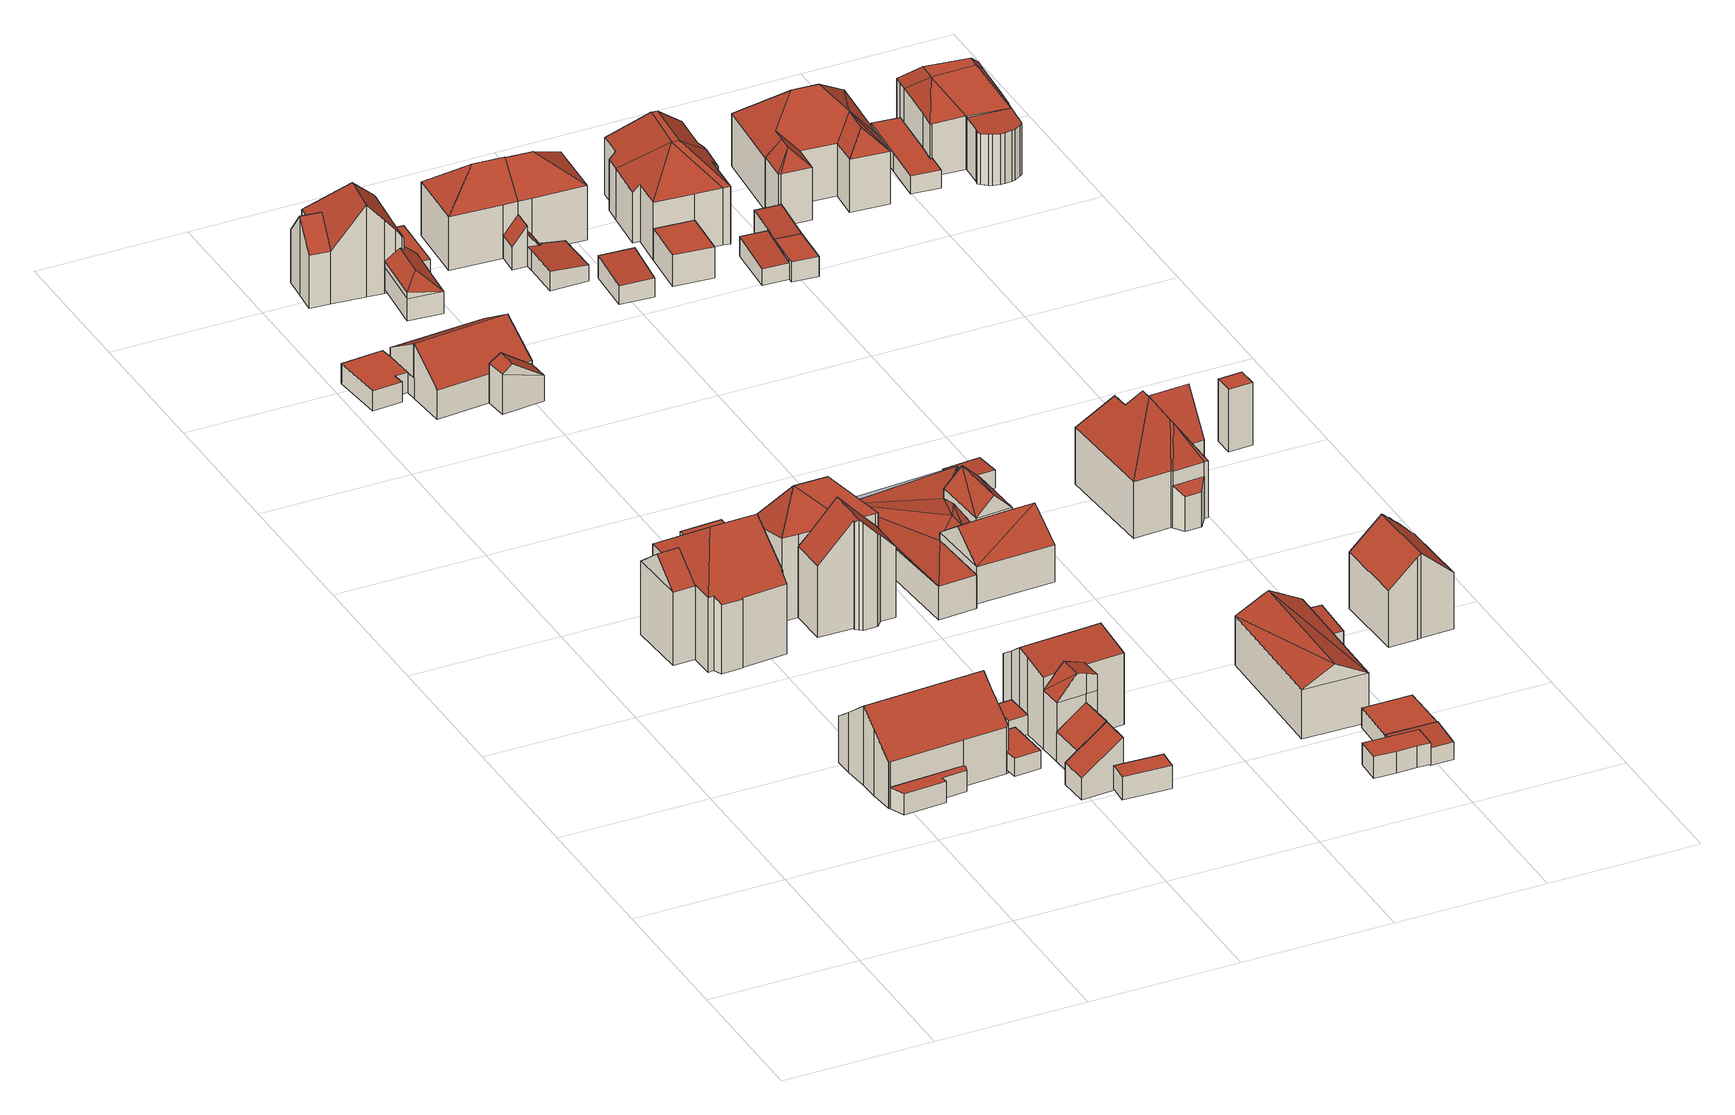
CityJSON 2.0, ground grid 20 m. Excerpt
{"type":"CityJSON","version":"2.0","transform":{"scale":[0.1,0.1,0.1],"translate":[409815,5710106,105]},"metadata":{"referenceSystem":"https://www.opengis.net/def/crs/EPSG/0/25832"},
"CityObjects":{
"building1":{"type":"Building","attributes":{"Gemeindeschluessel":"05978036","Geometrietyp2DReferenz":"3000","function":"31001_1000"},"children":["building1-1","building1-2"]},
"building1-1":{"type":"BuildingPart","attributes":{"roofType":"3100","measuredHeight":11.02},"parents":["building1"],"geometry":[{"type":"MultiSurface","lod":"2","boundaries":[[[0,1,2,3,4]],[[5,6,7,8,9]],[[6,10,11,7]],[[10,12,13,11]],[[12,14,15,13]],[[14,16,17,15]],[[16,18,19,17]],[[18,20,21,19]],[[20,22,23,21]],[[22,24,25,23]],[[24,26,27,25]],[[26,0,4,27]],[[22,20,18,16,14]],[[14,12,10,6,5,1,0,26,24,22]],[[4,3,8,7,11,13,15,17,19,21,23,25,27]],[[5,9,2,1]],[[9,8,3,2]]],"semantics":{"surfaces":[{"type":"WallSurface"},{"type":"RoofSurface"},{"type":"GroundSurface"},{"type":"ClosureSurface"}],"values":[0,0,0,0,0,0,0,0,0,0,0,0,1,1,2,0,3]}}]},
"building1-2":{"type":"BuildingPart","attributes":{"roofType":"1000","measuredHeight":2.92},"parents":["building1"],"geometry":[{"type":"MultiSurface","lod":"2","boundaries":[[[28,29,30,31]],[[29,9,8,30]],[[2,32,33,3]],[[32,34,35,33]],[[34,36,37,35]],[[36,38,39,37]],[[38,28,31,39]],[[38,36,34,32,2,9,29,28]],[[31,30,8,3,33,35,37,39]],[[3,8,9,2]]],"semantics":{"surfaces":[{"type":"WallSurface"},{"type":"RoofSurface"},{"type":"GroundSurface"},{"type":"ClosureSurface"}],"values":[0,0,0,0,0,0,0,1,2,3]}}]},
"building2":{"type":"Building","attributes":{"Gemeindeschluessel":"05978036","Geometrietyp2DReferenz":"3000","function":"31001_1000"},"children":["building2-1","building2-2","building2-3"]},
"building2-1":{"type":"BuildingPart","attributes":{"roofType":"2100","measuredHeight":5.79},"parents":["building2"],"geometry":[{"type":"MultiSurface","lod":"2","boundaries":[[[40,41,42,43]],[[44,45,46,47]],[[45,40,43,46]],[[45,44,41,40]],[[43,42,47,46]],[[47,42,41,44]]],"semantics":{"surfaces":[{"type":"WallSurface"},{"type":"RoofSurface"},{"type":"GroundSurface"},{"type":"ClosureSurface"}],"values":[0,0,0,1,2,3]}}]},
"building2-2":{"type":"BuildingPart","attributes":{"roofType":"3100","measuredHeight":13.35},"parents":["building2"],"geometry":[{"type":"MultiSurface","lod":"2","boundaries":[[[48,49,50,51]],[[49,52,53,50]],[[54,48,51,55]],[[54,56,57,58,48]],[[49,58,57,59,52]],[[48,58,49]],[[51,50,53,55]],[[55,53,52,54]],[[57,56,59]],[[59,56,54,52]]],"semantics":{"surfaces":[{"type":"WallSurface"},{"type":"RoofSurface"},{"type":"GroundSurface"},{"type":"ClosureSurface"}],"values":[0,0,0,1,1,0,2,3,0,3]}}]},
"building2-3":{"type":"BuildingPart","attributes":{"roofType":"5000","measuredHeight":15.25},"parents":["building2"],"geometry":[{"type":"MultiSurface","lod":"2","boundaries":[[[60,42,41]],[[60,61,62,42]],[[61,63,64,62]],[[63,65,66,64]],[[65,67,68,66]],[[67,69,70,68]],[[69,71,72,70]],[[71,73,74,72]],[[73,75,76,74]],[[75,77,78,76]],[[77,79,80,78]],[[79,81,55,80]],[[81,54,55]],[[82,53,52]],[[82,83,84,53]],[[83,85,47,84]],[[85,44,47]],[[83,82,59,56,81,79,86]],[[79,77,75,73,71,69,67,65,63,86]],[[63,61,60,85,83,86]],[[42,62,64,66,68,70,72,74,76,78,80,55,53,84,47]],[[52,59,82]],[[56,54,81]],[[52,53,55,54]],[[52,54,56,59]],[[41,44,85,60]],[[41,42,47,44]]],"semantics":{"surfaces":[{"type":"WallSurface"},{"type":"RoofSurface"},{"type":"GroundSurface"},{"type":"ClosureSurface"}],"values":[0,0,0,0,0,0,0,0,0,0,0,0,0,0,0,0,0,1,1,1,2,0,0,3,3,0,3]}}]},
"building3":{"type":"Building","attributes":{"Gemeindeschluessel":"05978036","Geometrietyp2DReferenz":"3000","function":"31001_2460","roofType":"1000","measuredHeight":2.51},"geometry":[{"type":"MultiSurface","lod":"2","boundaries":[[[87,88,89,90]],[[88,91,92,89]],[[91,93,94,92]],[[93,95,96,94]],[[95,97,98,96]],[[97,87,90,98]],[[97,95,93,91,88,87]],[[90,89,92,94,96,98]]],"semantics":{"surfaces":[{"type":"WallSurface"},{"type":"RoofSurface"},{"type":"GroundSurface"}],"values":[0,0,0,0,0,0,1,2]}}]},
"building4":{"type":"Building","attributes":{"Gemeindeschluessel":"05978036","Geometrietyp2DReferenz":"3000","function":"31001_2460","roofType":"1000","measuredHeight":2.64},"geometry":[{"type":"MultiSurface","lod":"2","boundaries":[[[99,100,101,102]],[[100,103,104,101]],[[103,105,106,104]],[[105,99,102,106]],[[105,103,100,99]],[[102,101,104,106]]],"semantics":{"surfaces":[{"type":"WallSurface"},{"type":"RoofSurface"},{"type":"GroundSurface"}],"values":[0,0,0,0,1,2]}}]},
"building5":{"type":"Building","attributes":{"Gemeindeschluessel":"05978036","Geometrietyp2DReferenz":"3000","function":"31001_2460","roofType":"1000","measuredHeight":3.15},"geometry":[{"type":"MultiSurface","lod":"2","boundaries":[[[107,108,109,110]],[[108,111,112,109]],[[111,113,114,112]],[[113,107,110,114]],[[113,111,108,107]],[[110,109,112,114]]],"semantics":{"surfaces":[{"type":"WallSurface"},{"type":"RoofSurface"},{"type":"GroundSurface"}],"values":[0,0,0,0,1,2]}}]},
"building6":{"type":"Building","attributes":{"Gemeindeschluessel":"05978036","Geometrietyp2DReferenz":"3000","function":"31001_2460","roofType":"1000","measuredHeight":2.44},"geometry":[{"type":"MultiSurface","lod":"2","boundaries":[[[115,116,117,118]],[[116,119,120,117]],[[119,121,122,120]],[[121,115,118,122]],[[121,119,116,115]],[[118,117,120,122]]],"semantics":{"surfaces":[{"type":"WallSurface"},{"type":"RoofSurface"},{"type":"GroundSurface"}],"values":[0,0,0,0,1,2]}}]},
"building7":{"type":"Building","attributes":{"Gemeindeschluessel":"05978036","Geometrietyp2DReferenz":"3000","function":"31001_1000"},"children":["building7-1","building7-2","building7-3","building7-4"]},
"building7-1":{"type":"BuildingPart","attributes":{"roofType":"2100","measuredHeight":6.99},"parents":["building7"],"geometry":[{"type":"MultiSurface","lod":"2","boundaries":[[[123,124,125,126,127]],[[128,129,130,131]],[[128,132,124,123,129]],[[130,127,126,131]],[[127,130,129,123]],[[132,125,124]],[[128,131,126,125,132]]],"semantics":{"surfaces":[{"type":"WallSurface"},{"type":"RoofSurface"},{"type":"GroundSurface"},{"type":"ClosureSurface"}],"values":[0,0,1,2,3,0,3]}}]},
"building7-2":{"type":"BuildingPart","attributes":{"roofType":"2100","measuredHeight":6.94},"parents":["building7"],"geometry":[{"type":"MultiSurface","lod":"2","boundaries":[[[133,134,128,131,135]],[[125,136,137,126]],[[136,138,139,137]],[[138,133,135,139]],[[138,136,125,132,134,133]],[[135,131,126,137,139]],[[132,128,134]],[[126,131,128,132,125]]],"semantics":{"surfaces":[{"type":"WallSurface"},{"type":"RoofSurface"},{"type":"GroundSurface"},{"type":"ClosureSurface"}],"values":[0,0,0,0,1,2,0,3]}}]},
"building7-3":{"type":"BuildingPart","attributes":{"roofType":"3100","measuredHeight":11.02},"parents":["building7"],"geometry":[{"type":"MultiSurface","lod":"2","boundaries":[[[140,141,104,142,143]],[[141,144,145,104]],[[144,146,101,145]],[[146,147,148,101]],[[147,149,150,148]],[[149,151,152,150]],[[151,153,154,152]],[[153,155,156,154]],[[155,157,158,156]],[[157,159,160,158]],[[159,161,162,160]],[[161,163,164,165,162]],[[159,157,155,153,151,149,147,146,144]],[[144,141,140,166,163,161,159]],[[142,104,145,101,148,150,152,154,156,158,160,162,165]],[[143,166,140]],[[143,142,165,164]],[[143,164,163,166]]],"semantics":{"surfaces":[{"type":"WallSurface"},{"type":"RoofSurface"},{"type":"GroundSurface"},{"type":"ClosureSurface"}],"values":[0,0,0,0,0,0,0,0,0,0,0,0,1,1,2,0,3,3]}}]},
"building7-4":{"type":"BuildingPart","attributes":{"roofType":"3100","measuredHeight":11.31},"parents":["building7"],"geometry":[{"type":"MultiSurface","lod":"2","boundaries":[[[167,168,123,127,169]],[[170,143,142,130,129]],[[164,167,169,165]],[[171,172,173,174,175]],[[143,174,173,166]],[[174,143,170]],[[168,175,174,170]],[[167,171,175,168]],[[164,163,172,171,167]],[[169,127,130,142,165]],[[129,123,168,170]],[[129,130,127,123]],[[165,142,143,164]],[[173,172,163,166]],[[166,163,164,143]]],"semantics":{"surfaces":[{"type":"WallSurface"},{"type":"RoofSurface"},{"type":"GroundSurface"},{"type":"ClosureSurface"}],"values":[0,0,0,1,1,1,0,0,0,2,0,3,3,0,3]}}]},
"building8":{"type":"Building","attributes":{"Gemeindeschluessel":"05978036","Geometrietyp2DReferenz":"3000","function":"31001_1000"},"children":["building8-1","building8-2"]},
"building8-1":{"type":"BuildingPart","attributes":{"roofType":"3100","measuredHeight":15.24},"parents":["building8"],"geometry":[{"type":"MultiSurface","lod":"2","boundaries":[[[176,177,178,179]],[[177,180,181,178]],[[180,182,183,181]],[[182,184,185,183]],[[184,186,187,185]],[[186,188,189,187]],[[188,190,191,189]],[[190,192,193,191]],[[194,195,196,197]],[[195,176,179,196]],[[198,199,192,190,188,186,184]],[[184,182,180,177,176,195,194,200,198]],[[179,178,181,183,185,187,189,191,193,201,202,197,196]],[[203,199,198]],[[201,193,192,199,203]],[[200,204,203,198]],[[194,197,202,204,200]],[[204,202,201,203]]],"semantics":{"surfaces":[{"type":"WallSurface"},{"type":"RoofSurface"},{"type":"GroundSurface"},{"type":"ClosureSurface"}],"values":[0,0,0,0,0,0,0,0,0,0,1,1,2,0,3,0,3,3]}}]},
"building8-2":{"type":"BuildingPart","attributes":{"roofType":"3200","measuredHeight":15.37},"parents":["building8"],"geometry":[{"type":"MultiSurface","lod":"2","boundaries":[[[205,206,207,208]],[[206,209,210,207]],[[209,211,212,210]],[[211,213,214,212]],[[213,215,216,214]],[[215,217,218,216]],[[217,219,220,218]],[[219,221,194,197,220]],[[222,193,192]],[[222,205,208,193]],[[219,217,223]],[[206,205,224]],[[217,215,224,223]],[[215,213,211,209,206,224]],[[204,200,221,219,223,224]],[[205,222,199,203,204,224]],[[208,207,210,212,214,216,218,220,197,202,201,193]],[[200,194,221]],[[204,202,197,194,200]],[[222,192,199]],[[192,193,201,203,199]],[[203,201,202,204]]],"semantics":{"surfaces":[{"type":"WallSurface"},{"type":"RoofSurface"},{"type":"GroundSurface"},{"type":"ClosureSurface"}],"values":[0,0,0,0,0,0,0,0,0,0,1,1,1,1,1,1,2,0,3,0,3,3]}}]},
"building9":{"type":"Building","attributes":{"Gemeindeschluessel":"05978036","Geometrietyp2DReferenz":"3000","function":"31001_1000"},"children":["building9-1","building9-2","building9-3"]},
"building9-1":{"type":"BuildingPart","attributes":{"roofType":"3100","measuredHeight":6.44},"parents":["building9"],"geometry":[{"type":"MultiSurface","lod":"2","boundaries":[[[225,226,227,228]],[[226,229,230,227]],[[229,231,232,233,230]],[[229,226,234]],[[225,235,231,236]],[[226,225,236,234]],[[231,229,234,236]],[[228,227,230,233]],[[235,232,231]],[[225,228,233,232,235]]],"semantics":{"surfaces":[{"type":"WallSurface"},{"type":"RoofSurface"},{"type":"GroundSurface"},{"type":"ClosureSurface"}],"values":[0,0,0,0,0,1,1,2,0,3]}}]},
"building9-2":{"type":"BuildingPart","attributes":{"roofType":"1000","measuredHeight":2.79},"parents":["building9"],"geometry":[{"type":"MultiSurface","lod":"2","boundaries":[[[237,238,239,240]],[[238,241,242,239]],[[243,244,245,246]],[[244,247,248,245]],[[247,249,250,248]],[[249,251,252,250]],[[251,237,240,252]],[[251,249,247,244,243,244,241,238,237]],[[240,239,242,245,246,245,248,250,252]],[[245,242,241,244]]],"semantics":{"surfaces":[{"type":"WallSurface"},{"type":"RoofSurface"},{"type":"GroundSurface"},{"type":"ClosureSurface"}],"values":[0,0,0,0,0,0,0,1,2,3]}}]},
"building9-3":{"type":"BuildingPart","attributes":{"roofType":"3100","measuredHeight":7.49},"parents":["building9"],"geometry":[{"type":"MultiSurface","lod":"2","boundaries":[[[253,254,225,228,255]],[[232,256,257,233]],[[256,258,246,257]],[[258,259,260,261,246]],[[262,263,264,242,241]],[[263,253,255,264]],[[259,258,256,232,235,254,253]],[[253,263,262,259]],[[255,228,233,257,246,261,245,242,264]],[[235,225,254]],[[233,228,225,235,232]],[[262,241,244,260,259]],[[244,245,261,260]],[[245,244,241,242]]],"semantics":{"surfaces":[{"type":"WallSurface"},{"type":"RoofSurface"},{"type":"GroundSurface"},{"type":"ClosureSurface"}],"values":[0,0,0,0,0,0,1,1,2,0,3,0,3,3]}}]},
"building10":{"type":"Building","attributes":{"Gemeindeschluessel":"05978036","Geometrietyp2DReferenz":"3000","function":"31001_2460","roofType":"2100","measuredHeight":4.18},"geometry":[{"type":"MultiSurface","lod":"2","boundaries":[[[265,266,267,268]],[[266,269,270,267]],[[269,271,272,270]],[[271,265,268,272]],[[271,269,266,265]],[[268,267,270,272]]],"semantics":{"surfaces":[{"type":"WallSurface"},{"type":"RoofSurface"},{"type":"GroundSurface"}],"values":[0,0,0,0,1,2]}}]},
"building11":{"type":"Building","attributes":{"Gemeindeschluessel":"05978036","Geometrietyp2DReferenz":"3000","function":"31001_1000"},"children":["building11-1","building11-2"]},
"building11-1":{"type":"BuildingPart","attributes":{"roofType":"5000","measuredHeight":12.68},"parents":["building11"],"geometry":[{"type":"MultiSurface","lod":"2","boundaries":[[[273,274,275,276]],[[274,277,278,275]],[[277,279,280,278]],[[279,281,282,280]],[[281,283,284,282]],[[285,286,287,288]],[[286,289,290,287]],[[289,291,292,290]],[[291,293,294,292]],[[293,295,296,294]],[[295,297,298,296]],[[297,299,300,298]],[[299,301,302,300]],[[301,303,304,302]],[[303,305,306,304]],[[305,273,276,306]],[[301,299,297,295,293,291,289,286,307]],[[286,285,308,283,281,307]],[[281,279,277,274,273,305,303,301,307]],[[276,275,278,280,282,284,309,288,287,290,292,294,296,298,300,302,304,306]],[[288,309,308,285]],[[309,284,283,308]]],"semantics":{"surfaces":[{"type":"WallSurface"},{"type":"RoofSurface"},{"type":"GroundSurface"},{"type":"ClosureSurface"}],"values":[0,0,0,0,0,0,0,0,0,0,0,0,0,0,0,0,1,1,1,2,3,3]}}]},
"building11-2":{"type":"BuildingPart","attributes":{"roofType":"3100","measuredHeight":10.91},"parents":["building11"],"geometry":[{"type":"MultiSurface","lod":"2","boundaries":[[[310,311,312,313]],[[311,314,285,288,312]],[[315,316,317,284,283]],[[316,310,313,317]],[[318,314,311,310]],[[310,316,315,318]],[[313,312,288,309,284,317]],[[308,285,314,318]],[[309,288,285,308]],[[315,283,308,318]],[[309,308,283,284]]],"semantics":{"surfaces":[{"type":"WallSurface"},{"type":"RoofSurface"},{"type":"GroundSurface"},{"type":"ClosureSurface"}],"values":[0,0,0,0,1,1,2,0,3,0,3]}}]},
"building12":{"type":"Building","attributes":{"Gemeindeschluessel":"05978036","Geometrietyp2DReferenz":"3000","function":"31001_1000","roofType":"5000","measuredHeight":5.24},"geometry":[{"type":"MultiSurface","lod":"2","boundaries":[[[319,320,321,322]],[[320,323,324,321]],[[323,325,326,324]],[[325,327,328,326]],[[327,329,330,328]],[[329,331,332,330]],[[331,333,334,332]],[[333,335,336,334]],[[335,319,322,336]],[[337,338,331]],[[329,327,339,340,341,342,337,331]],[[342,343,344,338,337]],[[333,338,344,335]],[[335,344,343,319]],[[319,343,342,341,320]],[[320,341,340,323]],[[323,340,339,325]],[[325,339,327]],[[331,338,333]],[[322,321,324,326,328,330,332,334,336]]],"semantics":{"surfaces":[{"type":"WallSurface"},{"type":"RoofSurface"},{"type":"GroundSurface"}],"values":[0,0,0,0,0,0,0,0,0,1,1,1,0,0,0,0,0,0,0,2]}}]},
"building13":{"type":"Building","attributes":{"Gemeindeschluessel":"05978036","Geometrietyp2DReferenz":"3000","function":"31001_9998","roofType":"5000","measuredHeight":5.54},"geometry":[{"type":"MultiSurface","lod":"2","boundaries":[[[345,346,347]],[[347,348,349]],[[350,348,347]],[[350,351,348]],[[351,350,352]],[[353,348,351]],[[354,355,356]],[[345,349,357]],[[349,345,347]],[[346,354,356]],[[357,346,345]],[[348,357,349]],[[358,359,360,361,362,363,364,365]],[[354,346,361,360]],[[346,357,362,361]],[[357,348,363,362]],[[348,353,364,363]],[[353,351,365,364]],[[351,352,358,365]],[[366,356,355]],[[366,346,356]],[[346,350,347]],[[350,346,366]],[[366,352,350]],[[354,366,355]],[[359,358,352,350,366,355]],[[360,359,355,354]]],"semantics":{"surfaces":[{"type":"RoofSurface"},{"type":"WallSurface"},{"type":"GroundSurface"},{"type":"ClosureSurface"}],"values":[0,0,0,0,0,0,0,0,0,1,1,1,2,1,1,1,1,1,1,0,0,0,0,3,3,1,1]}}]},
"building14":{"type":"Building","attributes":{"Gemeindeschluessel":"05978036","Geometrietyp2DReferenz":"3000","function":"31001_2460","roofType":"1000","measuredHeight":2.43},"geometry":[{"type":"MultiSurface","lod":"2","boundaries":[[[367,368,369,370]],[[368,371,372,369]],[[371,373,374,372]],[[373,375,376,374]],[[375,377,378,376]],[[377,367,370,378]],[[377,375,373,371,368,367]],[[370,369,372,374,376,378]]],"semantics":{"surfaces":[{"type":"WallSurface"},{"type":"RoofSurface"},{"type":"GroundSurface"}],"values":[0,0,0,0,0,0,1,2]}}]},
"building15":{"type":"Building","attributes":{"Gemeindeschluessel":"05978036","Geometrietyp2DReferenz":"3000","function":"31001_1000","roofType":"3100","measuredHeight":8.33},"geometry":[{"type":"MultiSurface","lod":"2","boundaries":[[[379,380,381,382]],[[380,383,384,381]],[[383,385,386,384]],[[385,387,388,386]],[[387,389,390,388]],[[389,379,382,390]],[[383,391,392]],[[391,383,380,379,389]],[[392,387,385]],[[387,392,391]],[[387,391,389]],[[383,392,385]],[[382,381,384,386,388,390]]],"semantics":{"surfaces":[{"type":"WallSurface"},{"type":"RoofSurface"},{"type":"GroundSurface"}],"values":[0,0,0,0,0,0,1,1,1,1,0,0,2]}}]},
"building16":{"type":"Building","attributes":{"Gemeindeschluessel":"05978036","Geometrietyp2DReferenz":"3000","function":"31001_2460","roofType":"9999","measuredHeight":3},"geometry":[{"type":"MultiSurface","lod":"2","boundaries":[[[393,394,395,396,397,398,399]],[[399,398,400,401]],[[398,397,402,400]],[[397,396,403,402]],[[396,395,404,403]],[[395,394,405,404]],[[394,393,406,405]],[[393,399,401,406]],[[401,400,402,403,404,405,406]]],"semantics":{"surfaces":[{"type":"RoofSurface"},{"type":"WallSurface"},{"type":"GroundSurface"}],"values":[0,1,1,1,1,1,1,1,2]}}]},
"building17":{"type":"Building","attributes":{"Gemeindeschluessel":"05978036","Geometrietyp2DReferenz":"3000","function":"31001_9998","roofType":"3100","measuredHeight":7.83},"geometry":[{"type":"MultiSurface","lod":"2","boundaries":[[[407,408,409,382]],[[408,410,411,409]],[[410,412,381,411]],[[412,407,382,381]],[[410,408,413]],[[407,412,414]],[[413,407,414]],[[407,413,408]],[[410,414,412]],[[414,410,413]],[[382,409,411,381]]],"semantics":{"surfaces":[{"type":"WallSurface"},{"type":"RoofSurface"},{"type":"GroundSurface"}],"values":[0,0,0,0,0,0,1,1,1,1,2]}}]},
"building18":{"type":"Building","attributes":{"Gemeindeschluessel":"05978036","Geometrietyp2DReferenz":"3000","function":"31001_9998","roofType":"2100","measuredHeight":2.69},"geometry":[{"type":"MultiSurface","lod":"2","boundaries":[[[415,416,417,418]],[[416,419,420,417]],[[419,421,422,420]],[[421,423,424,422]],[[423,425,426,424]],[[425,415,418,426]],[[425,423,421,419,416,415]],[[418,417,420,422,424,426]]],"semantics":{"surfaces":[{"type":"WallSurface"},{"type":"RoofSurface"},{"type":"GroundSurface"}],"values":[0,0,0,0,0,0,1,2]}}]},
"building19":{"type":"Building","attributes":{"Gemeindeschluessel":"05978036","Geometrietyp2DReferenz":"3000","function":"31001_1000","roofType":"3100","measuredHeight":9.26},"geometry":[{"type":"MultiSurface","lod":"2","boundaries":[[[427,428,429,430]],[[428,431,432,429]],[[431,433,434,432]],[[433,435,436,434]],[[435,437,438,436]],[[437,427,430,438]],[[439,428,427,437]],[[428,439,440]],[[433,440,439,441]],[[440,433,431]],[[433,441,435]],[[435,441,439,437]],[[428,440,431]],[[430,429,432,434,436,438]]],"semantics":{"surfaces":[{"type":"WallSurface"},{"type":"RoofSurface"},{"type":"GroundSurface"}],"values":[0,0,0,0,0,0,1,1,1,1,0,0,0,2]}}]},
"building20":{"type":"Building","attributes":{"Gemeindeschluessel":"05978036","Geometrietyp2DReferenz":"3000","function":"31001_2460","roofType":"1000","measuredHeight":2.68},"geometry":[{"type":"MultiSurface","lod":"2","boundaries":[[[442,443,444,445]],[[443,446,447,444]],[[446,448,449,447]],[[448,442,445,449]],[[448,446,443,442]],[[445,444,447,449]]],"semantics":{"surfaces":[{"type":"WallSurface"},{"type":"RoofSurface"},{"type":"GroundSurface"}],"values":[0,0,0,0,1,2]}}]},
"building21":{"type":"Building","attributes":{"Gemeindeschluessel":"05978036","Geometrietyp2DReferenz":"3000","function":"31001_1000","roofType":"5000","measuredHeight":11.19},"geometry":[{"type":"MultiSurface","lod":"2","boundaries":[[[450,451,452,453]],[[451,454,455,452]],[[454,456,457,455]],[[456,458,459,457]],[[458,460,461,459]],[[460,462,463,461]],[[462,464,465,463]],[[464,466,467,465]],[[466,468,469,467]],[[468,450,453,469]],[[464,462,470]],[[462,460,458,456,470]],[[456,454,451,450,468,466,464,470]],[[453,452,455,457,459,461,463,465,467,469]]],"semantics":{"surfaces":[{"type":"WallSurface"},{"type":"RoofSurface"},{"type":"GroundSurface"}],"values":[0,0,0,0,0,0,0,0,0,0,1,1,1,2]}}]},
"building22":{"type":"Building","attributes":{"Gemeindeschluessel":"05978036","Geometrietyp2DReferenz":"3000","function":"31001_1000","roofType":"2100","measuredHeight":5.55},"geometry":[{"type":"MultiSurface","lod":"2","boundaries":[[[471,472,473,474]],[[472,475,476,473]],[[475,477,478,476]],[[477,471,474,478]],[[477,475,472,471]],[[474,473,476,478]]],"semantics":{"surfaces":[{"type":"WallSurface"},{"type":"RoofSurface"},{"type":"GroundSurface"}],"values":[0,0,0,0,1,2]}}]},
"building23":{"type":"Building","attributes":{"Gemeindeschluessel":"05978036","Geometrietyp2DReferenz":"3000","function":"31001_1000","roofType":"2100","measuredHeight":4.47},"geometry":[{"type":"MultiSurface","lod":"2","boundaries":[[[479,480,478,474]],[[480,481,482,478]],[[481,483,484,482]],[[483,485,486,484]],[[485,479,474,486]],[[485,483,481,480,479]],[[474,478,482,484,486]]],"semantics":{"surfaces":[{"type":"WallSurface"},{"type":"RoofSurface"},{"type":"GroundSurface"}],"values":[0,0,0,0,0,1,2]}}]},
"building24":{"type":"Building","attributes":{"Gemeindeschluessel":"05978036","Geometrietyp2DReferenz":"3000","function":"31001_2460","roofType":"2100","measuredHeight":2.7},"geometry":[{"type":"MultiSurface","lod":"2","boundaries":[[[487,488,489,490]],[[488,491,492,489]],[[491,493,494,492]],[[493,495,496,494]],[[495,497,498,496]],[[497,499,500,498]],[[499,487,490,500]],[[499,497,495,493,491,488,487]],[[490,489,492,494,496,498,500]]],"semantics":{"surfaces":[{"type":"WallSurface"},{"type":"RoofSurface"},{"type":"GroundSurface"}],"values":[0,0,0,0,0,0,0,1,2]}}]},
"building25":{"type":"Building","attributes":{"Gemeindeschluessel":"05978036","Geometrietyp2DReferenz":"3000","function":"31001_9998","roofType":"2100","measuredHeight":2.44},"geometry":[{"type":"MultiSurface","lod":"2","boundaries":[[[501,502,503,504]],[[502,505,359,503]],[[505,506,507,359]],[[506,501,504,507]],[[506,505,502,501]],[[504,503,359,507]]],"semantics":{"surfaces":[{"type":"WallSurface"},{"type":"RoofSurface"},{"type":"GroundSurface"}],"values":[0,0,0,0,1,2]}}]},
"building26":{"type":"Building","attributes":{"Gemeindeschluessel":"05978036","Geometrietyp2DReferenz":"3000","function":"31001_2460","roofType":"1000","measuredHeight":2.24},"geometry":[{"type":"MultiSurface","lod":"2","boundaries":[[[508,509,510,436]],[[509,511,512,510]],[[511,513,514,512]],[[513,515,430,514]],[[515,516,438,430]],[[516,508,436,438]],[[516,515,513,511,509,508]],[[436,510,512,514,430,438]]],"semantics":{"surfaces":[{"type":"WallSurface"},{"type":"RoofSurface"},{"type":"GroundSurface"}],"values":[0,0,0,0,0,0,1,2]}}]},
"building27":{"type":"Building","attributes":{"Gemeindeschluessel":"05978036","Geometrietyp2DReferenz":"3000","function":"31001_2460","roofType":"2100","measuredHeight":3.13},"geometry":[{"type":"MultiSurface","lod":"2","boundaries":[[[517,518,519,520]],[[518,521,522,519]],[[521,523,524,522]],[[523,517,520,524]],[[523,521,518,517]],[[520,519,522,524]]],"semantics":{"surfaces":[{"type":"WallSurface"},{"type":"RoofSurface"},{"type":"GroundSurface"}],"values":[0,0,0,0,1,2]}}]},
"building28":{"type":"Building","attributes":{"Gemeindeschluessel":"05978036","Geometrietyp2DReferenz":"3000","function":"31001_1000","roofType":"5000","measuredHeight":11.02},"geometry":[{"type":"MultiSurface","lod":"2","boundaries":[[[525,454,455,457]],[[454,526,527,455]],[[526,528,529,527]],[[528,530,531,529]],[[530,532,533,531]],[[532,534,535,533]],[[534,536,537,535]],[[536,538,539,537]],[[538,458,459,539]],[[458,525,457,459]],[[536,534,540]],[[534,532,530,528,526,454,525,540]],[[525,458,538,536,540]],[[457,455,527,529,531,533,535,537,539,459]]],"semantics":{"surfaces":[{"type":"WallSurface"},{"type":"RoofSurface"},{"type":"GroundSurface"}],"values":[0,0,0,0,0,0,0,0,0,0,1,1,1,2]}}]},
"building29":{"type":"Building","attributes":{"Gemeindeschluessel":"05978036","Geometrietyp2DReferenz":"3000","function":"31001_2460","roofType":"2100","measuredHeight":2.65},"geometry":[{"type":"MultiSurface","lod":"2","boundaries":[[[541,542,543,544]],[[542,545,546,543]],[[545,547,548,546]],[[547,549,550,548]],[[549,541,544,550]],[[549,547,545,542,541]],[[544,543,546,548,550]]],"semantics":{"surfaces":[{"type":"WallSurface"},{"type":"RoofSurface"},{"type":"GroundSurface"}],"values":[0,0,0,0,0,1,2]}}]},
"building30":{"type":"Building","attributes":{"Gemeindeschluessel":"05978036","Geometrietyp2DReferenz":"3000","function":"31001_1000"},"children":["building30-1","building30-2"]},
"building30-1":{"type":"BuildingPart","attributes":{"roofType":"2100","measuredHeight":5.8},"parents":["building30"],"geometry":[{"type":"MultiSurface","lod":"2","boundaries":[[[551,552,553,554]],[[555,556,557,558]],[[556,551,554,557]],[[556,555,552,551]],[[554,553,558,557]],[[555,558,553,552]]],"semantics":{"surfaces":[{"type":"WallSurface"},{"type":"RoofSurface"},{"type":"GroundSurface"},{"type":"ClosureSurface"}],"values":[0,0,0,1,2,3]}}]},
"building30-2":{"type":"BuildingPart","attributes":{"roofType":"5000","measuredHeight":15.35},"parents":["building30"],"geometry":[{"type":"MultiSurface","lod":"2","boundaries":[[[559,560,561,562]],[[560,563,564,561]],[[563,565,566,564]],[[565,567,568,566]],[[567,569,570,568]],[[569,571,572,570]],[[571,573,555,558,572]],[[574,575,576,553,552]],[[575,577,578,576]],[[577,559,562,578]],[[579,580,575,574]],[[573,579,574]],[[579,573,571]],[[581,582,583,580,579,571,569]],[[584,581,569,567]],[[585,582,581,584,565,563]],[[586,585,563,560]],[[586,560,559]],[[583,582,585,586,559,577]],[[580,583,577,575]],[[565,584,567]],[[562,561,564,566,568,570,572,558,553,576,578]],[[552,555,573,574]],[[552,553,558,555]]],"semantics":{"surfaces":[{"type":"WallSurface"},{"type":"RoofSurface"},{"type":"GroundSurface"},{"type":"ClosureSurface"}],"values":[0,0,0,0,0,0,0,0,0,0,1,1,1,1,1,1,1,1,1,1,0,2,0,3]}}]},
"building31":{"type":"Building","attributes":{"Gemeindeschluessel":"05978036","Geometrietyp2DReferenz":"3000","function":"31001_1000","roofType":"3100","measuredHeight":11.76},"geometry":[{"type":"MultiSurface","lod":"2","boundaries":[[[587,588,589,590]],[[588,591,592,589]],[[591,593,594,592]],[[593,595,596,594]],[[595,597,598,596]],[[597,599,600,598]],[[599,601,602,600]],[[601,603,604,602]],[[603,605,606,604]],[[605,607,608,606]],[[607,609,610,608]],[[609,611,612,610]],[[611,613,614,612]],[[613,615,616,614]],[[615,617,618,616]],[[617,619,620,618]],[[619,621,622,620]],[[621,623,624,622]],[[623,625,626,624]],[[625,627,628,626]],[[627,629,630,628]],[[629,631,632,630]],[[631,587,590,632]],[[627,625,623,621,619,617]],[[617,615,613,611,609,607,605,603,601,599,597,595,593,591,588,587,631,629,627]],[[590,589,592,594,596,598,600,602,604,606,608,610,612,614,616,618,620,622,624,626,628,630,632]]],"semantics":{"surfaces":[{"type":"WallSurface"},{"type":"RoofSurface"},{"type":"GroundSurface"}],"values":[0,0,0,0,0,0,0,0,0,0,0,0,0,0,0,0,0,0,0,0,0,0,0,1,1,2]}}]},
"building32":{"type":"Building","attributes":{"Gemeindeschluessel":"05978036","Geometrietyp2DReferenz":"3000","function":"31001_1000"},"children":["building32-1","building32-2"]},
"building32-1":{"type":"BuildingPart","attributes":{"roofType":"9999","measuredHeight":13.06},"parents":["building32"],"geometry":[{"type":"MultiSurface","lod":"2","boundaries":[[[633,634,635,636]],[[634,637,638,635]],[[637,639,640,638]],[[639,641,642,640]],[[641,643,644,642]],[[643,645,646,644]],[[645,647,648,646]],[[647,649,650,648]],[[649,651,652,650]],[[651,653,654,652]],[[653,655,656,654]],[[655,657,658,656]],[[657,659,660,661,658]],[[662,663,664]],[[662,665,666,663]],[[665,667,668,666]],[[667,633,636,668]],[[643,641,669,670]],[[641,639,669]],[[649,647,645,643,670,671]],[[655,653,651,649,671]],[[657,655,671,672]],[[662,659,657,672]],[[639,637,634,633,672,669]],[[633,667,665,662,672]],[[672,671,670,669]],[[636,635,638,640,642,644,646,648,650,652,654,656,658,661,663,666,668]],[[664,660,659,662]],[[664,663,661,660]]],"semantics":{"surfaces":[{"type":"WallSurface"},{"type":"RoofSurface"},{"type":"GroundSurface"},{"type":"ClosureSurface"}],"values":[0,0,0,0,0,0,0,0,0,0,0,0,0,0,0,0,0,1,1,1,1,1,1,1,1,1,2,0,3]}}]},
"building32-2":{"type":"BuildingPart","attributes":{"roofType":"1000","measuredHeight":4.38},"parents":["building32"],"geometry":[{"type":"MultiSurface","lod":"2","boundaries":[[[673,674,675,676]],[[674,664,663,675]],[[660,673,676,661]],[[660,664,674,673]],[[676,675,663,661]],[[661,663,664,660]]],"semantics":{"surfaces":[{"type":"WallSurface"},{"type":"RoofSurface"},{"type":"GroundSurface"},{"type":"ClosureSurface"}],"values":[0,0,0,1,2,3]}}]},
"building33":{"type":"Building","attributes":{"Gemeindeschluessel":"05978036","Geometrietyp2DReferenz":"3000","function":"31001_2460","roofType":"2100","measuredHeight":2.71},"geometry":[{"type":"MultiSurface","lod":"2","boundaries":[[[677,678,679,680]],[[678,681,682,679]],[[681,683,684,682]],[[683,685,686,684]],[[685,677,680,686]],[[685,683,681,678,677]],[[680,679,682,684,686]]],"semantics":{"surfaces":[{"type":"WallSurface"},{"type":"RoofSurface"},{"type":"GroundSurface"}],"values":[0,0,0,0,0,1,2]}}]},
"building34":{"type":"Building","attributes":{"Gemeindeschluessel":"05978036","Geometrietyp2DReferenz":"3000","function":"31001_2460"},"children":["building34-1","building34-2"]},
"building34-1":{"type":"BuildingPart","attributes":{"roofType":"1000","measuredHeight":2.78},"parents":["building34"],"geometry":[{"type":"MultiSurface","lod":"2","boundaries":[[[687,688,689,690]],[[688,691,692,689]],[[693,694,695,696]],[[693,687,690,694]],[[693,696,691,688,687]],[[690,689,692,695,694]],[[696,695,692,691]]],"semantics":{"surfaces":[{"type":"WallSurface"},{"type":"RoofSurface"},{"type":"GroundSurface"},{"type":"ClosureSurface"}],"values":[0,0,0,0,1,2,3]}}]},
"building34-2":{"type":"BuildingPart","attributes":{"roofType":"2100","measuredHeight":3.01},"parents":["building34"],"geometry":[{"type":"MultiSurface","lod":"2","boundaries":[[[691,697,698,692]],[[697,699,700,698]],[[699,701,702,700]],[[701,703,704,702]],[[703,696,695,704]],[[696,703,701,699,697,691]],[[692,698,700,702,704,695]],[[692,695,696,691]]],"semantics":{"surfaces":[{"type":"WallSurface"},{"type":"RoofSurface"},{"type":"GroundSurface"},{"type":"ClosureSurface"}],"values":[0,0,0,0,0,1,2,3]}}]},
"building35":{"type":"Building","attributes":{"Gemeindeschluessel":"05978036","Geometrietyp2DReferenz":"3000","function":"31001_2460","roofType":"3100","measuredHeight":3.57},"geometry":[{"type":"MultiSurface","lod":"2","boundaries":[[[705,706,707,708]],[[706,709,710,707]],[[709,711,712,710]],[[711,705,708,712]],[[709,706,713]],[[705,711,714]],[[705,713,706]],[[713,705,714]],[[714,709,713]],[[709,714,711]],[[708,707,710,712]]],"semantics":{"surfaces":[{"type":"WallSurface"},{"type":"RoofSurface"},{"type":"GroundSurface"}],"values":[0,0,0,0,0,0,1,1,1,1,2]}}]},
"building36":{"type":"Building","attributes":{"Gemeindeschluessel":"05978036","Geometrietyp2DReferenz":"3000","function":"51009_1610","roofType":"1000","measuredHeight":8.57},"geometry":[{"type":"MultiSurface","lod":"2","boundaries":[[[715,716,717,718]],[[716,719,720,717]],[[719,721,722,720]],[[721,715,718,722]],[[721,719,716,715]],[[718,717,720,722]]],"semantics":{"surfaces":[{"type":"WallSurface"},{"type":"RoofSurface"},{"type":"GroundSurface"}],"values":[0,0,0,0,1,2]}}]},
"building37":{"type":"Building","attributes":{"Gemeindeschluessel":"05978036","Geometrietyp2DReferenz":"3000","function":"31001_1000","roofType":"5000","measuredHeight":12.4},"geometry":[{"type":"MultiSurface","lod":"2","boundaries":[[[723,724,725,726]],[[724,727,728,725]],[[727,729,730,728]],[[729,731,732,730]],[[731,733,734,732]],[[733,735,736,734]],[[735,737,738,736]],[[737,739,740,738]],[[739,741,742,740]],[[741,743,744,742]],[[743,745,746,744]],[[745,723,726,746]],[[747,745,743]],[[745,747,723]],[[748,749,747,743,741]],[[750,751,752,748,741,739]],[[753,750,739,737]],[[753,737,735]],[[733,750,735]],[[731,750,733]],[[750,731,751]],[[735,750,753]],[[752,751,731,729]],[[749,748,752,729,727]],[[749,727,724]],[[747,749,724,723]],[[726,725,728,730,732,734,736,738,740,742,744,746]]],"semantics":{"surfaces":[{"type":"WallSurface"},{"type":"RoofSurface"},{"type":"GroundSurface"}],"values":[0,0,0,0,0,0,0,0,0,0,0,0,1,1,1,1,1,1,1,1,1,1,1,1,1,1,2]}}]},
"building38":{"type":"Building","attributes":{"Gemeindeschluessel":"05978036","Geometrietyp2DReferenz":"3000","function":"31001_2460","roofType":"1000","measuredHeight":2.54},"geometry":[{"type":"MultiSurface","lod":"2","boundaries":[[[754,755,756,757]],[[755,758,759,756]],[[758,760,761,759]],[[760,762,763,761]],[[762,764,765,763]],[[764,766,767,765]],[[766,768,769,767]],[[768,754,757,769]],[[768,766,764,762,760,758,755,754]],[[757,756,759,761,763,765,767,769]]],"semantics":{"surfaces":[{"type":"WallSurface"},{"type":"RoofSurface"},{"type":"GroundSurface"}],"values":[0,0,0,0,0,0,0,0,1,2]}}]},
"building39":{"type":"Building","attributes":{"Gemeindeschluessel":"05978036","Geometrietyp2DReferenz":"3000","function":"31001_1000"},"children":["building39-1","building39-2"]},
"building39-1":{"type":"BuildingPart","attributes":{"roofType":"9999","measuredHeight":10.61},"parents":["building39"],"geometry":[{"type":"MultiSurface","lod":"2","boundaries":[[[770,771,772,767]],[[771,773,765,772]],[[773,774,775,765]],[[774,776,777,775]],[[776,778,779,777]],[[778,780,781,779]],[[780,782,783,781]],[[782,784,785,783]],[[784,786,787,785]],[[786,788,789,787]],[[788,790,791,789]],[[792,793,794,795,796]],[[793,797,757,794]],[[797,798,769,757]],[[798,770,767,769]],[[774,773,771,799,800]],[[771,770,798,799]],[[778,776,800,801]],[[776,774,800]],[[782,780,778,801,802]],[[790,788,786,784,782,802]],[[793,792,790,802,799]],[[798,797,793,799]],[[802,801,800,799]],[[767,772,765,775,777,779,781,783,785,787,789,791,795,794,757,769]],[[796,790,792]],[[796,795,791,790]]],"semantics":{"surfaces":[{"type":"WallSurface"},{"type":"RoofSurface"},{"type":"GroundSurface"},{"type":"ClosureSurface"}],"values":[0,0,0,0,0,0,0,0,0,0,0,0,0,0,0,1,1,1,1,1,1,1,1,1,2,0,3]}}]},
"building39-2":{"type":"BuildingPart","attributes":{"roofType":"2100","measuredHeight":7.18},"parents":["building39"],"geometry":[{"type":"MultiSurface","lod":"2","boundaries":[[[803,804,805,806]],[[804,807,808,805]],[[807,809,810,808]],[[809,811,812,810]],[[811,813,814,812]],[[813,815,816,814]],[[815,817,818,816]],[[817,796,795,818]],[[790,819,820,791]],[[819,821,822,820]],[[821,823,824,822]],[[823,825,826,824]],[[825,803,806,826]],[[825,823,821,819,790,796,817,815,813,811,809,807,804,803]],[[806,805,808,810,812,814,816,818,795,791,820,822,824,826]],[[791,795,796,790]]],"semantics":{"surfaces":[{"type":"WallSurface"},{"type":"RoofSurface"},{"type":"GroundSurface"},{"type":"ClosureSurface"}],"values":[0,0,0,0,0,0,0,0,0,0,0,0,0,1,2,3]}}]}
},
"vertices":[
[306,235,108],[249,232,108],[249,232,73],[249,232,44],[306,235,44],[150,226,108],[149,226,108],[149,226,44],[150,226,44],[150,226,73],[148,226,108],[148,226,44],[145,259,134],[145,259,44],[144,285,154],[144,285,44],[141,319,127],[141,319,44],[140,344,108],[140,344,44],[301,353,108],[301,353,44],[305,294,154],[305,294,44],[306,277,140],[306,277,44],[309,236,109],[309,236,44],
[158,205,73],[150,224,73],[150,224,44],[158,205,44],[250,229,73],[250,229,44],[247,220,73],[247,220,44],[214,218,73],[214,218,44],[215,209,73],[215,209,44],
[180,777,90],[181,744,92],[181,744,34],[180,777,34],[119,742,92],[119,776,90],[119,776,34],[119,742,34],
[67,637,135],[63,716,135],[63,716,34],[67,637,34],[92,717,135],[92,717,34],[96,638,135],[96,638,34],[96,640,137],[94,677,167],[65,676,167],[92,715,137],
[181,744,137],[193,744,137],[193,744,34],[196,677,186],[196,677,34],[199,615,141],[199,615,34],[198,615,141],[198,615,34],[198,601,131],[198,601,34],[138,597,130],[138,597,34],[138,596,129],[138,596,34],[110,595,129],[110,595,34],[105,606,137],[105,606,34],[97,605,137],[97,605,34],[96,638,137],[92,717,137],[91,741,137],[91,741,34],[119,742,137],[133,675,186],
[343,219,75],[308,217,75],[308,217,50],[343,219,50],[306,235,75],[306,235,50],[309,236,75],[309,236,50],[306,277,75],[306,277,50],[339,279,75],[339,279,50],
[336,334,75],[362,336,75],[362,336,48],[336,334,48],[364,297,75],[364,297,48],[338,295,75],[338,295,48],
[394,106,88],[396,133,88],[396,133,56],[394,106,56],[460,130,88],[460,130,56],[458,103,88],[458,103,56],
[245,873,55],[247,788,55],[247,788,30],[245,873,30],[191,787,55],[191,787,30],[190,871,55],[190,871,30],
[408,231,117],[411,182,118],[411,182,117],[411,182,48],[408,231,48],[371,179,89],[368,228,89],[368,228,48],[371,179,48],[398,181,108],
[355,178,78],[371,179,90],[355,178,48],[413,142,117],[413,142,48],[357,138,78],[357,138,48],
[366,260,147],[364,297,154],[366,260,48],[366,260,129],[363,316,158],[363,316,48],[362,336,142],[360,354,129],[360,354,48],[406,356,129],[406,356,48],[406,364,122],[406,364,48],[422,365,122],[422,365,48],[423,357,129],[423,357,48],[469,360,129],[469,360,48],[472,323,158],[472,323,48],[475,267,147],[475,267,48],[421,263,147],[421,263,129],[421,263,48],[382,261,147],
[423,232,129],[408,231,129],[423,232,48],[368,228,129],[423,232,151],[421,263,151],[394,261,161],[396,230,161],[408,231,157],
[327,617,155],[327,616,155],[327,616,35],[327,617,35],[320,608,163],[320,608,35],[301,608,183],[301,608,35],[297,611,187],[297,611,35],[293,614,183],[293,614,35],[293,617,183],[293,617,35],[246,617,133],[246,617,35],[245,667,133],[245,667,35],[347,669,133],[348,617,133],[348,617,35],[347,669,35],[296,668,187],[262,667,150],[331,668,150],[296,668,35],[308,668,35],[296,668,150],[308,668,150],
[223,667,150],[222,753,127],[222,753,35],[223,667,35],[222,773,98],[222,773,35],[257,774,98],[257,774,35],[258,753,127],[258,753,35],[307,754,127],[307,754,35],[349,754,128],[349,754,35],[350,669,150],[350,669,35],[347,669,150],[245,667,150],[305,711,189],[260,710,189],
[202,1292,47],[204,1263,47],[204,1263,12],[202,1292,12],[147,1258,67],[147,1258,12],[144,1287,67],[144,1287,52],[144,1287,12],[161,1259,77],[188,1291,52],[159,1288,77],
[7,1402,40],[63,1407,40],[63,1407,12],[7,1402,12],[65,1391,40],[65,1391,12],[69,1335,40],[68,1350,40],[68,1350,12],[69,1335,12],[51,1349,40],[51,1349,12],[53,1334,40],[53,1334,12],[13,1331,40],[13,1331,12],
[197,1347,87],[202,1292,52],[197,1347,12],[73,1281,52],[73,1281,12],[69,1335,87],[69,1336,87],[69,1336,40],[69,1336,12],[65,1391,52],[193,1401,52],[193,1401,12],
[376,810,69],[379,770,76],[379,770,34],[376,810,34],[355,768,76],[355,768,34],[353,809,69],[353,809,34],
[172,1574,73],[170,1574,75],[170,1574,1],[172,1574,1],[162,1575,85],[162,1575,1],[148,1576,102],[148,1576,1],[126,1578,128],[126,1578,1],[81,1582,73],[81,1582,1],[87,1643,73],[91,1681,74],[91,1681,1],[87,1643,1],[98,1681,74],[98,1681,1],[98,1686,68],[98,1686,1],[105,1690,62],[105,1690,1],[127,1688,62],[127,1688,1],[133,1682,68],[133,1682,1],[133,1677,74],[133,1677,1],[181,1673,74],[181,1673,1],[181,1667,74],[181,1667,1],[173,1589,73],[173,1589,1],[132,1630,128],[84,1613,73],[84,1613,1],
[57,1616,110],[60,1646,74],[60,1646,1],[57,1616,1],[87,1643,74],[81,1582,74],[54,1585,74],[54,1585,1],[84,1613,110],
[162,1575,37],[170,1574,37],[170,1574,7],[162,1575,7],[172,1574,37],[172,1574,7],[173,1589,37],[173,1589,7],[196,1587,37],[196,1587,7],[195,1584,37],[195,1584,7],[187,1497,37],[187,1497,7],[141,1501,37],[141,1501,7],[148,1576,37],[148,1576,7],[162,1521,60],[141,1501,46],[173,1589,56],[172,1574,56],[170,1574,57],[167,1574,60],[162,1575,56],[148,1576,46],
[482,739,88],[481,762,82],[467,711,91],[436,680,82],[468,683,91],[376,810,76],[390,589,82],[376,810,82],[441,592,82],[530,766,82],[527,820,79],[496,763,86],[486,685,82],[376,810,36],[527,820,36],[530,766,36],[481,762,36],[486,685,36],[436,680,36],[441,592,36],[390,589,36],[527,820,82],
[173,1589,27],[181,1667,27],[181,1667,3],[173,1589,3],[216,1664,27],[216,1664,3],[211,1583,27],[211,1583,3],[195,1584,27],[195,1584,3],[196,1587,27],[196,1587,3],
[486,685,93],[535,689,93],[535,689,42],[486,685,42],[539,689,93],[539,689,42],[545,596,93],[545,596,42],[441,592,93],[441,592,42],[436,680,93],[436,680,42],[438,636,126],[542,643,126],
[702,3,97],[729,3,97],[746,2,97],[747,35,97],[709,36,97],[674,37,97],[673,4,97],[674,37,67],[673,4,67],[709,36,67],[747,35,67],[746,2,67],[729,3,67],[702,3,67],
[486,685,96],[481,762,96],[481,762,42],[530,766,96],[530,766,42],[535,689,96],[506,764,120],[510,687,120],
[709,36,92],[709,48,93],[709,48,66],[709,36,66],[777,47,93],[777,47,66],[776,2,90],[776,2,66],[746,2,90],[746,2,66],[747,35,92],[747,35,66],
[733,317,122],[731,137,122],[731,137,54],[733,317,54],[644,138,122],[644,138,54],[646,320,122],[646,320,54],[682,319,122],[682,319,54],[733,319,122],[733,319,54],[689,319,146],[688,138,146],[682,319,142],
[709,48,92],[711,115,92],[711,115,65],[709,48,65],[777,115,92],[777,115,65],[777,47,92],[777,47,65],
[282,1674,70],[289,1663,80],[289,1663,5],[282,1674,5],[328,1661,79],[328,1661,5],[326,1619,117],[326,1619,5],[323,1578,79],[323,1578,5],[304,1579,79],[304,1579,5],[235,1583,79],[235,1583,5],[240,1667,79],[240,1667,5],[250,1666,79],[250,1666,5],[260,1676,70],[260,1676,5],[285,1622,117],
[321,1549,62],[302,1550,37],[302,1550,6],[321,1549,6],[304,1579,37],[304,1579,6],[323,1578,62],[323,1578,6],
[321,1549,51],[323,1578,51],[341,1577,28],[341,1577,6],[340,1551,28],[340,1551,6],[339,1548,28],[339,1548,6],
[321,1487,34],[321,1537,34],[321,1537,7],[321,1487,7],[321,1549,34],[321,1549,7],[339,1548,32],[339,1548,7],[340,1551,32],[340,1551,7],[370,1548,29],[370,1548,7],[371,1487,29],[371,1487,7],
[575,859,59],[578,823,61],[578,823,36],[575,859,36],[527,820,61],[525,855,59],[525,855,36],
[682,319,76],[682,349,76],[682,349,54],[742,348,76],[742,348,54],[742,317,76],[742,317,54],[733,317,76],[733,319,76],
[428,1481,41],[423,1417,36],[423,1417,10],[428,1481,10],[378,1420,36],[378,1420,10],[382,1484,41],[382,1484,10],
[326,1619,116],[374,1658,79],[374,1658,5],[383,1666,71],[383,1666,5],[401,1665,71],[401,1665,5],[408,1655,80],[408,1655,5],[416,1654,80],[416,1654,5],[411,1573,80],[411,1573,5],[341,1577,79],[341,1577,5],[362,1617,116],
[743,301,76],[743,317,77],[743,317,53],[743,301,53],[743,360,79],[743,360,53],[778,360,79],[778,360,53],[778,301,76],[778,301,53],
[731,628,91],[721,642,101],[721,642,43],[731,628,43],[764,645,101],[753,629,91],[753,629,43],[764,645,43],
[661,780,121],[729,784,121],[729,784,43],[661,780,43],[731,760,121],[731,760,43],[781,764,121],[781,764,43],[785,689,121],[785,689,43],[766,687,121],[766,687,43],[769,645,121],[769,645,43],[764,645,121],[721,642,121],[720,644,121],[720,644,43],[670,641,121],[670,641,43],[737,671,167],[735,677,169],[727,723,178],[715,710,196],[716,694,196],[783,726,178],[699,724,173],[697,748,173],
[874,382,162],[877,382,160],[877,382,53],[874,382,53],[880,383,157],[880,383,53],[883,383,154],[883,383,53],[884,383,153],[884,383,53],[888,383,150],[888,383,53],[891,383,147],[891,383,53],[894,383,144],[894,383,53],[897,382,141],[897,382,53],[900,381,138],[900,381,53],[903,381,135],[903,381,53],[904,380,134],[904,380,53],[904,379,134],[904,379,53],[908,379,131],[908,379,53],[912,281,131],[912,281,53],[869,280,170],[869,280,53],[864,279,166],[864,279,53],[826,278,131],[826,278,53],[822,376,131],[822,376,53],[865,378,170],[865,378,53],[865,379,170],[865,379,53],[868,380,168],[868,380,53],[871,381,165],[871,381,53],
[459,1595,78],[461,1617,78],[461,1617,8],[459,1595,8],[469,1616,87],[469,1616,8],[471,1650,87],[471,1650,8],[562,1642,87],[562,1642,8],[568,1642,87],[568,1642,8],[564,1592,87],[564,1592,8],[572,1591,79],[572,1591,8],[572,1584,79],[572,1584,8],[568,1545,79],[568,1545,8],[560,1546,88],[560,1546,8],[556,1487,87],[556,1487,8],[547,1488,87],[547,1488,8],[511,1491,87],[511,1491,51],[511,1491,8],[459,1495,87],[459,1495,8],[459,1495,51],[463,1538,87],[463,1538,8],[454,1539,77],[454,1539,8],[509,1603,138],[517,1602,138],[512,1533,137],[502,1534,137],
[506,1427,51],[454,1432,51],[454,1432,8],[506,1427,8],
[547,1383,34],[552,1454,38],[552,1454,11],[547,1383,11],[587,1451,38],[587,1451,11],[585,1429,37],[585,1429,11],[581,1381,34],[581,1381,11],
[581,1374,39],[581,1381,39],[581,1381,12],[581,1374,12],[585,1429,39],[585,1429,12],[615,1371,39],[615,1371,12],[619,1426,12],[619,1426,39],
[587,1451,40],[587,1451,12],[590,1493,42],[590,1493,12],[620,1491,42],[620,1491,12],[624,1491,42],[624,1491,12],
[809,866,69],[812,810,69],[812,810,40],[809,866,40],[773,808,69],[773,808,40],[770,864,69],[770,864,40],[780,809,75],[777,864,75],
[852,789,131],[884,791,131],[884,791,45],[852,789,45],[885,764,131],[885,764,45],[853,762,131],[853,762,45],
[620,1491,84],[623,1530,84],[623,1530,11],[620,1491,11],[623,1531,84],[623,1531,11],[631,1637,84],[631,1637,11],[772,1626,84],[772,1626,11],[764,1519,84],[764,1519,11],[761,1480,84],[761,1480,11],[710,1484,84],[710,1484,11],[713,1523,84],[713,1523,11],[666,1527,84],[666,1527,11],[663,1488,84],[663,1488,11],[624,1491,84],[624,1491,11],[643,1511,104],[646,1550,104],[645,1532,104],[740,1547,108],[715,1577,135],[680,1579,135],[737,1508,108],
[831,1511,38],[829,1483,38],[829,1483,13],[831,1511,13],[791,1487,38],[791,1487,13],[795,1540,38],[795,1540,13],[801,1613,38],[801,1613,13],[837,1609,38],[837,1609,13],[831,1537,38],[831,1537,13],[828,1511,38],[828,1511,13],
[831,1537,85],[836,1597,85],[836,1597,13],[837,1609,85],[838,1621,85],[838,1621,13],[883,1617,87],[883,1617,13],[940,1612,85],[940,1612,13],[943,1612,80],[943,1612,13],[942,1601,80],[942,1601,13],[938,1553,80],[938,1553,13],[935,1520,80],[935,1520,13],[932,1521,85],[932,1521,13],[930,1503,85],[930,1503,13],[874,1507,87],[873,1507,87],[873,1507,13],[874,1507,13],[874,1507,85],[831,1511,85],[828,1511,85],[852,1557,119],[854,1582,119],[912,1573,120],[910,1556,120],
[910,1460,83],[901,1459,83],[901,1459,13],[910,1460,13],[895,1459,83],[895,1459,13],[886,1462,83],[886,1462,13],[882,1464,83],[882,1464,13],[874,1470,83],[874,1470,13],[871,1473,84],[871,1473,13],[872,1478,84],[872,1478,13],[928,1474,84],[928,1474,13],[927,1468,84],[927,1468,13],[924,1466,83],[924,1466,13],[915,1461,83],[915,1461,13]
]}
